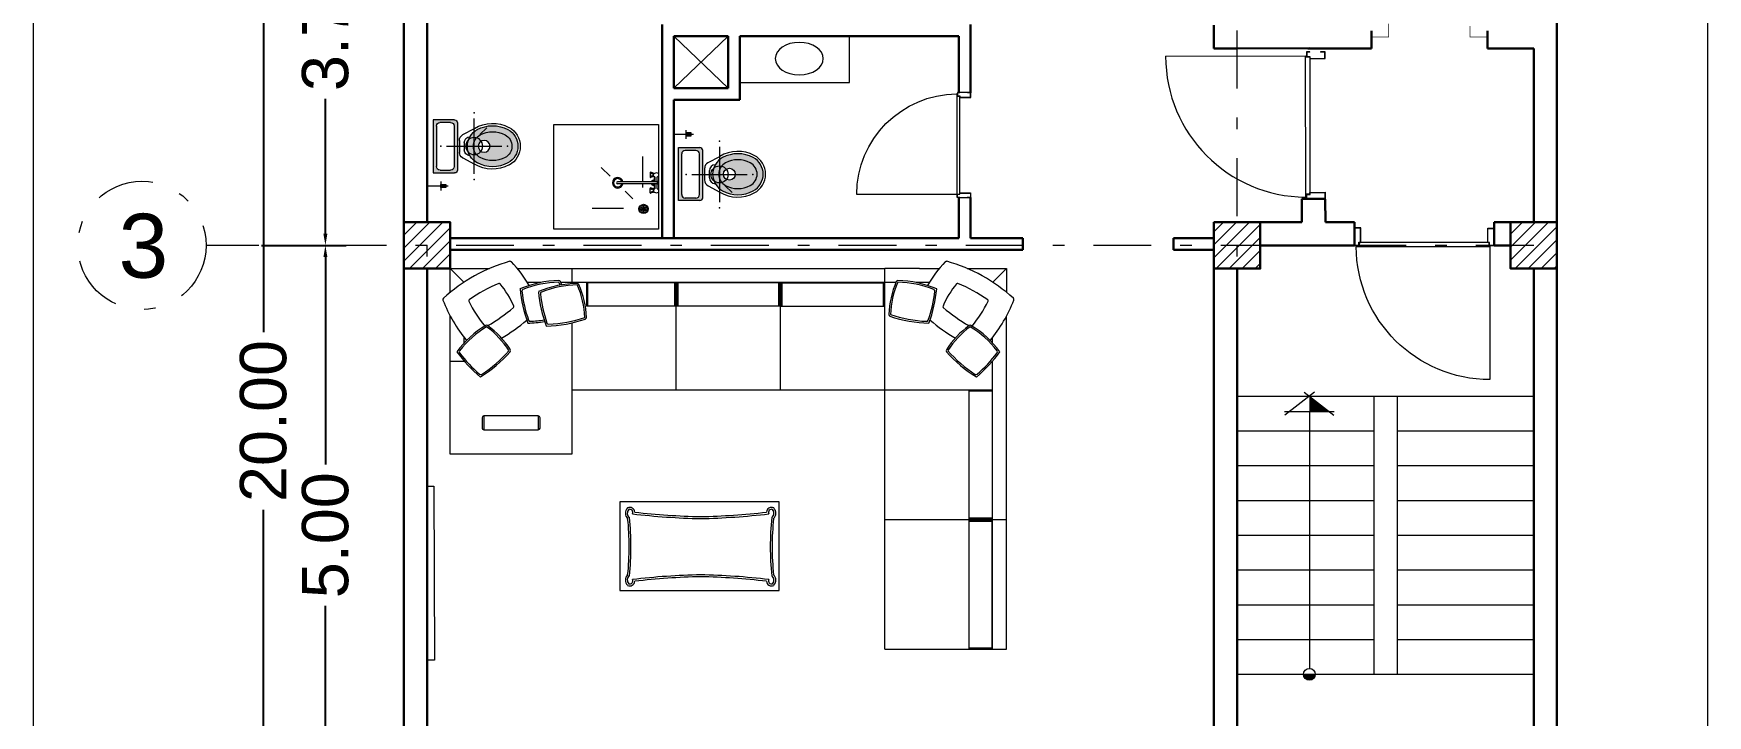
# Model space of a CAD drawing. Header units: millimetres. Extents: x 19342.2 to 19356.6, y 7344.8 to 7375.2.
# Drawn here: x 19342.16 to 19356.6, y 7358.63 to 7364.51 of the extents above; entities that cross this region are included whole.
import ezdxf

# ---------------------------------------------------------------- set-up
doc = ezdxf.new("R2010")
doc.units = ezdxf.units.MM
doc.header["$LTSCALE"] = 2
doc.linetypes.add('ACAD_ISO02W100', pattern=[15, 12, -3])
doc.linetypes.add('DASHDOT2', pattern=[0.5, 0.25, -0.125, 0, -0.125])
doc.layers.get('0').update_dxf_attribs({"lineweight": 15})
doc.layers.add('Axe Architechture', color=7, linetype='Continuous', lineweight=15)
doc.styles.get("Standard").update_dxf_attribs({"font": 'arial.ttf'})
doc.dimstyles.new('Standard1', dxfattribs={"dimtxt": 0.4, "dimasz": 0.1, "dimexe": 0.18, "dimexo": 0.0625, "dimgap": 0.09, "dimtad": 0, "dimzin": 0, "dimdsep": 46, "dimtxsty": 'Standard', "dimcen": 0.09, "dimclrd": 1, "dimclre": 1, "dimclrt": 18, "dimadec": 0, "dimazin": 0, "dimtfac": 1, "dimtofl": 0, "dimtmove": 0, "dimatfit": 3, "dimfxl": 1, "dimtfillclr": 7, "dimtolj": 1, "dimtzin": 0, "dimarcsym": 0})

# ---------------------------------------------------------------- blocks, each defined once
blk = doc.blocks.new('Farangi-02 Hatched')
h = blk.add_hatch(color=254)
h.paths.add_polyline_path([(0.145, -0.438, 0.599332), (-0.148, -0.438, 0.250522), (-0.148, -0.705, 0.599332), (0.145, -0.705, 0.250522)])
h.paths.add_polyline_path([(-0.101, -0.681, -0.000006), (-0.101, -0.681, 0.000012)], flags=16)
h.paths.add_polyline_path([(-0.053, -0.497, -1), (0.05, -0.497, -1)], flags=16)
h.paths.add_polyline_path([(0.232, -0.05), (-0.232, -0.05), (-0.232, -0.238, 0.414214), (-0.207, -0.263), (0.207, -0.263, 0.414214), (0.232, -0.238)])
h.paths.add_polyline_path([(0.176, -0.234), (-0.179, -0.234, -0.414214), (-0.211, -0.203), (-0.211, -0.11, -0.414214), (-0.179, -0.079), (0.176, -0.079, -0.414214), (0.208, -0.11), (0.208, -0.203, -0.414214)], flags=16)
for p, q in [((-0.232, -0.238), (-0.232, -0.05)), ((-0.232, -0.05), (0.232, -0.05)), ((0.232, -0.05), (0.232, -0.238)), ((-0.207, -0.263), (0.207, -0.263)), ((0.099, -0.307), (0.1, -0.31))]:
    blk.add_line(p, q)
at = {"ltscale": 100}
for p, q in [((-0.211, -0.203), (-0.211, -0.11)), ((-0.179, -0.079), (0.176, -0.079)), ((0.208, -0.11), (0.208, -0.203)), ((-0.179, -0.234), (0.176, -0.234)), ((-0.052, -0.28), (0.054, -0.28)), ((-0.104, -0.311), (-0.158, -0.412)), ((-0.033, -0.323), (0.03, -0.323)), ((0.1, -0.31), (0.155, -0.412))]:
    blk.add_line(p, q, dxfattribs=at)
blk.add_circle((-0.001, -0.497), 0.0516)
for centre, radius, start, end in [((-0.179, -0.11), 0.0314, 90, 180), ((0.176, -0.11), 0.0314, 0, 90), ((-0.179, -0.203), 0.0314, 180, 270), ((-0.052, -0.338), 0.0581, 90, 151.8712), ((0.054, -0.331), 0.0506, 28.1288, 90.002), ((0.176, -0.203), 0.0314, 270, 0), ((0.103, -0.571), 0.305, 148.6714, 208.1288), ((0.103, -0.571), 0.284, 151.8712, 208.1288), ((-0.001, -0.516), 0.166, 28.1288, 151.8712), ((-0.103, -0.31), 0.0000581, 335.7521, 151.8712), ((-0.001, -0.516), 0.113, 28.1288, 151.8712), ((-0.033, -0.375), 0.0523, 90, 177.0227), ((0.03, -0.375), 0.0523, 2.9773, 90), ((0.1, -0.31), 0.0000581, 28.1288, 204.2479), ((-0.106, -0.571), 0.284, 331.8712, 28.1288), ((-0.106, -0.571), 0.305, 331.8712, 31.3286), ((0.103, -0.571), 0.231, 151.8712, 208.1288), ((-0.106, -0.571), 0.231, 331.8712, 28.1288), ((-0.001, -0.627), 0.187, 208.1288, 331.8712), ((-0.001, -0.627), 0.166, 208.1288, 331.8712), ((-0.001, -0.627), 0.113, 208.1288, 331.8712)]:
    blk.add_arc(centre, radius, start, end, dxfattribs=at)
for centre, start, end in [((-0.207, -0.238), 180, 270), ((0.207, -0.238), 270, 0)]:
    blk.add_arc(centre, 0.025, start, end)
blk = doc.blocks.new('AXTOIL')
for p, q in [((0, -0.242), (0, 0.242)), ((-0.242, 0), (0.242, 0))]:
    blk.add_line(p, q)
for p in [(0, 0.292), (-0.292, 0), (0.292, 0), (0, -0.292)]:
    blk.add_point(p)
blk = doc.blocks.new('pipe-toil')
blk.add_circle((0, 0), 0.075)
blk.add_blockref('AXTOIL', (0, 0))
blk = doc.blocks.new('shialat4')
h = blk.add_hatch(color=256)
h.dxf.hatch_style = 1
h.set_gradient(color1=(51, 51, 51), one_color=1, tint=1, name='CYLINDER')
h.paths.add_polyline_path([(918.538, 178.189), (918.538, 178.202), (918.494, 178.202), (918.494, 178.189)])
h.paths.add_polyline_path([(918.538, 178.175), (918.538, 178.189), (918.494, 178.189), (918.494, 178.175)])
for p, q in [((918.558, 178.189), (918.386, 178.189)), ((918.494, 178.228), (918.494, 178.15))]:
    blk.add_line(p, q)
blk.add_lwpolyline([(918.538, 178.202), (918.538, 178.175), (918.494, 178.175), (918.494, 178.202)], close=True)
blk = doc.blocks.new('wc')
blk.add_line((0.51, 0.51), (0.45, 0.45))
at = {"color": 252, "rotation": 180}
blk.add_blockref('Farangi-02 Hatched', (0.347, -0.01), dxfattribs=at)
blk.add_blockref('pipe-toil', (0.35, 0.4))
at = {"lineweight": 25, "xscale": -1, "rotation": 270}
blk.add_blockref('shialat4', (-178.189, -918.386), dxfattribs=at)
blk = doc.blocks.new('door')
at = {"color": 1, "lineweight": 15}
for p, q in [((-13.1, 93.2), (-109.2, 93.2)), ((-13.4, -3.3), (-13.4, 92.7)), ((-13.4, 92.7), (-10.5, 92.7)), ((-10.4, 96.1), (-12.8, 96.1)), ((-12.8, 96.1), (-12.8, 92.8)), ((-12.7, 92.7), (-10.5, 92.7)), ((-10.4, 96), (-12.6, 96)), ((-12.6, 96), (-12.6, 92.9)), ((-12.6, 92.9), (-10.4, 92.9)), ((-10.5, 92.7), (-10.5, -1.2)), ((-10.5, 92.7), (-10.5, 91.6)), ((-10.4, 96), (-10.4, 96.1)), ((-10.4, 92.9), (-10.4, 91.8)), ((-10.3, 91.7), (-0.2, 91.7)), ((-0.1, 96.1), (-3.2, 96.1)), ((-3.2, 96.1), (-3.2, 96)), ((-0.3, 96), (-3.2, 96)), ((-0.2, 91.7), (-0.2, 95.9)), ((0, 91.6), (0, 96)), ((-10.4, 91.6), (0, 91.6)), ((-10.4, 0), (0, 0)), ((0, 0), (0, -4.5)), ((-12.8, -3.3), (-13.4, -3.3)), ((-12.8, -1.2), (-12.8, -3.3)), ((-10.5, -1.2), (-12.8, -1.2)), ((-12.8, -4.6), (-12.8, -1.3)), ((-12.8, -3.3), (-12.8, -3.3)), ((-10.4, -4.6), (-12.8, -4.6)), ((-12.7, -1.2), (-10.5, -1.2)), ((-12.6, -4.4), (-12.6, -1.4)), ((-12.6, -1.4), (-10.4, -1.4)), ((-10.4, -4.4), (-12.6, -4.4)), ((-10.5, -1.2), (-10.5, -0.1)), ((-10.4, -1.4), (-10.4, -0.3)), ((-10.4, -4.4), (-10.4, -4.6)), ((-10.4, -4.4), (-10.4, -4.6)), ((-10.3, -0.2), (-0.2, -0.2)), ((-0.3, -4.4), (-3.2, -4.4)), ((-3.2, -4.6), (-3.2, -4.4)), ((-0.1, -4.6), (-3.2, -4.6)), ((-0.2, -0.2), (-0.2, -4.3))]:
    blk.add_line(p, q, dxfattribs=at)
for centre, radius, start, end in [((-12.7, 93.2), 96.5, 179.9758, 269.5006), ((-12.7, 92.8), 0.0916, 180, 270), ((-10.3, 91.8), 0.0916, 180, 270), ((-0.3, 95.9), 0.0916, 0, 90), ((-0.1, 96), 0.0916, 0, 90), ((-10.4, 91.6), 0.0916, 180, 270), ((-10.4, -0.1), 0.0916, 90, 180), ((-12.9, 72.8), 76.1, 269.6489, 269.6715), ((-12.7, -1.3), 0.0916, 90, 180), ((-10.3, -0.3), 0.0916, 90, 180), ((-0.3, -4.3), 0.0916, 270, 0), ((-0.1, -4.5), 0.0916, 270, 0)]:
    blk.add_arc(centre, radius, start, end, dxfattribs=at)
blk = doc.blocks.new('hj')
for p, q in [((52.139, 22.064), (52.139, 22.366)), ((52.445, 22.194), (52.529, 22.279)), ((52.373, 21.743), (52.373, 22.121)), ((52.393, 21.743), (52.393, 22.121)), ((52.231, 21.977), (52.302, 22.048)), ((52.098, 21.877), (52.127, 21.877)), ((52.098, 21.869), (52.127, 21.869)), ((52.127, 21.877), (52.112, 21.902)), ((52.127, 21.869), (52.112, 21.844)), ((52.133, 21.88), (52.118, 21.905)), ((52.133, 21.866), (52.118, 21.841)), ((52.137, 21.874), (52.129, 21.874)), ((52.137, 21.872), (52.129, 21.872)), ((52.148, 21.905), (52.133, 21.88)), ((52.148, 21.841), (52.133, 21.866)), ((52.154, 21.902), (52.139, 21.877)), ((52.139, 21.877), (52.168, 21.877)), ((52.154, 21.844), (52.139, 21.869)), ((52.139, 21.869), (52.168, 21.869)), ((52.293, 21.777), (52.283, 21.806)), ((52.287, 21.811), (52.33, 21.811)), ((52.304, 21.778), (52.292, 21.811)), ((52.324, 21.778), (52.293, 21.778)), ((52.293, 21.778), (52.293, 21.768)), ((52.313, 21.778), (52.325, 21.811)), ((52.356, 21.773), (52.322, 21.773)), ((52.324, 21.778), (52.334, 21.806)), ((52.328, 21.763), (52.353, 21.763)), ((52.337, 21.881), (52.373, 21.881)), ((52.353, 21.763), (52.373, 21.763)), ((52.365, 21.796), (52.356, 21.776)), ((52.356, 21.777), (52.369, 21.763)), ((52.356, 21.776), (52.356, 21.763)), ((52.356, 21.77), (52.362, 21.763)), ((52.358, 21.781), (52.373, 21.766)), ((52.361, 21.786), (52.373, 21.773)), ((52.363, 21.791), (52.373, 21.781)), ((52.373, 21.796), (52.365, 21.796)), ((52.365, 21.796), (52.373, 21.788)), ((52.372, 21.796), (52.373, 21.795)), ((52.393, 21.881), (52.635, 21.881)), ((52.401, 21.796), (52.393, 21.796)), ((52.393, 21.796), (52.408, 21.781)), ((52.393, 21.789), (52.41, 21.772)), ((52.393, 21.782), (52.41, 21.765)), ((52.393, 21.775), (52.405, 21.763)), ((52.393, 21.768), (52.398, 21.763)), ((52.393, 21.763), (52.414, 21.763)), ((52.4, 21.796), (52.402, 21.794)), ((52.401, 21.796), (52.41, 21.776)), ((52.41, 21.776), (52.41, 21.763)), ((52.445, 21.773), (52.41, 21.773)), ((52.414, 21.763), (52.439, 21.763)), ((52.443, 21.778), (52.433, 21.806)), ((52.48, 21.811), (52.437, 21.811)), ((52.454, 21.778), (52.442, 21.811)), ((52.443, 21.778), (52.473, 21.778)), ((52.463, 21.778), (52.475, 21.811)), ((52.473, 21.778), (52.473, 21.768)), ((52.474, 21.777), (52.484, 21.806)), ((52.328, 21.743), (52.373, 21.743)), ((52.393, 21.743), (52.439, 21.743))]:
    blk.add_line(p, q)
for radius in [0.0445, 0.00391]:
    blk.add_circle((52.133, 21.873), radius)
for centre, radius, start, end in [((52.383, 22.121), 0.05, 281.537, 258.463), ((52.383, 22.121), 0.04, 284.4775, 255.5225), ((52.383, 22.121), 0.01, 0, 180), ((52.133, 21.873), 0.0355, 125.818, 174.182), ((52.133, 21.873), 0.0355, 185.818, 234.182), ((52.133, 21.873), 0.0355, 65.818, 114.182), ((52.133, 21.873), 0.0355, 245.818, 294.182), ((52.133, 21.873), 0.0355, 5.818, 54.182), ((52.133, 21.873), 0.0355, 305.818, 354.182), ((52.287, 21.807), 0.0035, 90, 199.3525), ((52.328, 21.75), 0.0393, 152.8601, 207.1399), ((52.334, 21.773), 0.0113, 152.9267, 230.7626), ((52.328, 21.765), 0.002, 230.7626, 270), ((52.33, 21.807), 0.0035, 340.6475, 90), ((52.437, 21.807), 0.0035, 90, 199.3525), ((52.439, 21.765), 0.002, 270, 309.2374), ((52.433, 21.773), 0.0113, 309.2374, 27.0733), ((52.438, 21.75), 0.0393, 332.8601, 27.1399), ((52.48, 21.807), 0.0035, 340.6475, 90), ((52.334, 21.733), 0.0113, 129.2374, 189.1714), ((52.328, 21.741), 0.002, 90, 129.2374), ((52.328, 21.741), 0.002, 90, 129.2374), ((52.383, 21.841), 0.102, 254.5725, 285.4275), ((52.439, 21.741), 0.002, 50.7626, 90), ((52.439, 21.741), 0.002, 50.7626, 90), ((52.433, 21.733), 0.0113, 350.8286, 50.7626)]:
    blk.add_arc(centre, radius, start, end)
blk = doc.blocks.new('dosh')
at = {"ltscale": 0.5}
blk.add_lwpolyline([(0.494, 0.462), (-0.506, 0.462), (-0.506, -0.538), (0.494, -0.538)], close=True, dxfattribs=at)
at = {"xscale": -1, "rotation": 180}
blk.add_blockref('hj', (-52.445, 22.194), dxfattribs=at)
blk = doc.blocks.new('*D17')
at = {"layer": 'Axe Architechture', "color": 1, "lineweight": -2, "transparency": 16777216}
for p, q in [((19344.737, 7366.431), (19344.854, 7366.431)), ((19344.674, 7366.331), (19344.674, 7365.167)), ((19344.674, 7362.782), (19344.674, 7363.946)), ((19344.123, 7362.682), (19344.854, 7362.682))]:
    blk.add_line(p, q, dxfattribs=at)
at = {"layer": 'Axe Architechture', "color": 1, "lineweight": 30, "transparency": 16777216}
for points in [[(19344.657, 7366.331), (19344.691, 7366.331), (19344.674, 7366.431)], [(19344.657, 7362.782), (19344.691, 7362.782), (19344.674, 7362.682)]]:
    blk.add_solid(points, dxfattribs=at)
at = {"layer": 'Axe Architechture', "color": 18, "transparency": 16777216, "insert": (19344.674, 7364.557), "char_height": 0.4, "attachment_point": 5, "rotation": 90}
blk.add_mtext('\\A1;3.75', dxfattribs=at)
blk = doc.blocks.new('*D18')
at = {"layer": 'Axe Architechture', "color": 1, "lineweight": -2, "transparency": 16777216}
for p, q in [((19344.737, 7362.682), (19344.854, 7362.682)), ((19344.674, 7362.582), (19344.674, 7360.791)), ((19344.674, 7357.782), (19344.674, 7359.573)), ((19344.202, 7357.682), (19344.854, 7357.682))]:
    blk.add_line(p, q, dxfattribs=at)
at = {"layer": 'Axe Architechture', "color": 1, "lineweight": 30, "transparency": 16777216}
for points in [[(19344.657, 7362.582), (19344.691, 7362.582), (19344.674, 7362.682)], [(19344.657, 7357.782), (19344.691, 7357.782), (19344.674, 7357.682)]]:
    blk.add_solid(points, dxfattribs=at)
at = {"layer": 'Axe Architechture', "color": 18, "transparency": 16777216, "insert": (19344.674, 7360.182), "char_height": 0.4, "attachment_point": 5, "rotation": 90}
blk.add_mtext('\\A1;5.00', dxfattribs=at)
blk = doc.blocks.new('*D13')
at = {"layer": 'Axe Architechture', "color": 1, "lineweight": -2, "transparency": 16777216}
for p, q in [((19344.993, 7371.935), (19343.959, 7371.935)), ((19344.139, 7371.835), (19344.139, 7361.935)), ((19344.139, 7352.035), (19344.139, 7360.4)), ((19344.993, 7351.935), (19343.959, 7351.935))]:
    blk.add_line(p, q, dxfattribs=at)
at = {"layer": 'Axe Architechture', "color": 1, "lineweight": 30, "transparency": 16777216}
for points in [[(19344.122, 7371.835), (19344.156, 7371.835), (19344.139, 7371.935)], [(19344.122, 7352.035), (19344.156, 7352.035), (19344.139, 7351.935)]]:
    blk.add_solid(points, dxfattribs=at)
at = {"layer": 'Axe Architechture', "color": 18, "transparency": 16777216, "insert": (19344.139, 7361.167), "char_height": 0.4, "attachment_point": 5, "rotation": 90}
blk.add_mtext('\\A1;20.00', dxfattribs=at)
blk = doc.blocks.new('38')
at = {"color": 0}
for p, q in [((90.165, 68.574), (90.165, 67.807)), ((91.541, 68.574), (90.165, 68.574)), ((91.541, 67.807), (91.541, 68.574)), ((90.165, 67.807), (91.541, 67.807))]:
    blk.add_line(p, q, dxfattribs=at)
for centre, radius, start, end in [((90.275, 68.475), 0.0626, 133.6436, 226.6497), ((90.275, 68.475), 0.0459, 136.6493, 233.7529), ((90.251, 68.483), 0.0424, 1.548, 118.029), ((90.251, 68.483), 0.0257, 328.8796, 113.148), ((90.997, 74.646), 6.202, 263.4899, 268.7534), ((90.727, 74.646), 6.202, 271.2466, 276.5101), ((91.473, 68.483), 0.0424, 61.971, 178.452), ((91.473, 68.483), 0.0257, 66.852, 211.1204), ((91.449, 68.475), 0.0459, 306.2471, 43.3507), ((91.449, 68.475), 0.0626, 313.3503, 46.3564), ((88.201, 68.201), 2.044, 359.58, 6.4097), ((88.201, 68.201), 2.06, 359.5834, 6.5951), ((90.997, 74.646), 6.219, 263.3186, 268.7568), ((90.727, 74.646), 6.219, 271.2432, 276.6814), ((93.523, 68.201), 2.06, 173.4049, 180.4166), ((93.523, 68.201), 2.044, 173.5903, 180.42), ((88.201, 68.171), 2.044, 353.5903, 0.42), ((88.201, 68.171), 2.06, 353.4049, 0.4166), ((93.523, 68.171), 2.06, 179.5834, 186.5951), ((93.523, 68.171), 2.044, 179.58, 186.4097), ((90.275, 67.898), 0.0626, 133.3503, 226.3564), ((90.275, 67.898), 0.0459, 126.2471, 223.3507), ((90.251, 67.89), 0.0257, 246.852, 31.1204), ((90.997, 61.726), 6.219, 91.2432, 96.6814), ((90.997, 61.726), 6.202, 91.2466, 96.5101), ((90.727, 61.726), 6.219, 83.3186, 88.7568), ((90.727, 61.726), 6.202, 83.4899, 88.7534), ((91.473, 67.89), 0.0257, 148.8796, 293.148), ((91.449, 67.898), 0.0459, 316.6493, 53.7529), ((91.449, 67.898), 0.0626, 313.6436, 46.6497), ((90.251, 67.89), 0.0424, 241.971, 358.452), ((91.473, 67.89), 0.0424, 181.548, 298.029)]:
    blk.add_arc(centre, radius, start, end, dxfattribs=at)

msp = doc.modelspace()

# ---------------------------------------------------------------- hatches: boundary and pattern name
at = {"lineweight": 9}
h = msp.add_hatch(dxfattribs=at)
h.set_pattern_fill('ANSI31', color=256, scale=0.025)
h.set_pattern_definition([(45, (15892.15506, 5345.629086), (-0.0561266008, 0.0561266008), [])])
h.paths.add_polyline_path([(19345.751, 7371.535), (19345.751, 7371.935), (19345.351, 7371.935), (19345.351, 7371.535)])
h.paths.add_polyline_path([(19352.35, 7371.535), (19352.35, 7371.935), (19351.95, 7371.935), (19351.95, 7371.535)])
h.paths.add_polyline_path([(19355.301, 7371.935), (19354.901, 7371.935), (19354.901, 7371.535), (19355.301, 7371.535)])
h.paths.add_polyline_path([(19355.301, 7366.632), (19354.902, 7366.632), (19354.902, 7366.232), (19355.301, 7366.232)])
h.paths.add_polyline_path([(19352.341, 7366.232), (19352.741, 7366.232), (19352.741, 7366.632), (19352.341, 7366.632)])
h.paths.add_polyline_path([(19345.751, 7366.232), (19345.751, 7366.632), (19345.351, 7366.632), (19345.351, 7366.232)])
h.paths.add_polyline_path([(19345.751, 7362.482), (19345.751, 7362.882), (19345.351, 7362.882), (19345.351, 7362.482)])
h.paths.add_polyline_path([(19352.741, 7362.882), (19352.341, 7362.882), (19352.341, 7362.482), (19352.741, 7362.482)])
h.paths.add_polyline_path([(19355.301, 7362.482), (19355.301, 7362.882), (19354.901, 7362.882), (19354.901, 7362.482)])
h.paths.add_polyline_path([(19345.751, 7357.482), (19345.751, 7357.882), (19345.351, 7357.882), (19345.351, 7357.482)])
h.paths.add_polyline_path([(19352.341, 7357.882), (19352.341, 7357.482), (19352.741, 7357.482), (19352.741, 7357.882)])
h.paths.add_polyline_path([(19355.301, 7357.482), (19355.301, 7357.882), (19354.902, 7357.882), (19354.902, 7357.482)])
h.paths.add_polyline_path([(19345.351, 7351.935), (19345.751, 7351.935), (19345.751, 7352.335), (19345.351, 7352.335)])
h.paths.add_polyline_path([(19352.741, 7352.335), (19352.429, 7352.335), (19352.429, 7352.334), (19352.412, 7352.334), (19352.409, 7352.335), (19352.364, 7352.335), (19352.364, 7352.334), (19352.341, 7352.334), (19352.341, 7351.935), (19352.741, 7351.935)])
h.paths.add_polyline_path([(19355.301, 7352.335), (19354.901, 7352.335), (19354.901, 7351.935), (19355.301, 7351.935)])
at = {"linetype": 'Continuous', "lineweight": 15}
for points in [[(19353.34, 7361.248), (19353.165, 7361.248), (19353.165, 7361.382)], [(19353.114, 7358.982), (19353.216, 7358.982, -1)]]:
    msp.add_hatch(color=256, dxfattribs=at).paths.add_polyline_path(points)

# ---------------------------------------------------------------- linework, layer by layer
at = {"lineweight": 30}
for p, q in [((19345.351, 7371.735), (19345.351, 7351.935)), ((19355.301, 7371.735), (19355.301, 7351.935)), ((19345.551, 7365.244), (19345.551, 7362.882)), ((19350.241, 7364.001), (19350.241, 7364.588)), ((19350.141, 7364.001), (19350.141, 7364.488)), ((19355.101, 7362.882), (19355.101, 7364.382)), ((19355.101, 7362.882), (19355.101, 7364.382)), ((19347.581, 7363.844), (19347.581, 7362.744)), ((19347.681, 7363.844), (19347.681, 7362.744)), ((19350.141, 7362.744), (19350.141, 7363.094)), ((19350.241, 7362.744), (19350.241, 7363.094)), ((19353.299, 7363.084), (19353.099, 7363.084)), ((19353.099, 7363.084), (19353.099, 7362.882)), ((19353.301, 7363.082), (19353.303, 7362.882)), ((19352.741, 7362.882), (19353.099, 7362.882)), ((19353.553, 7362.682), (19353.553, 7362.882)), ((19349.731, 7362.744), (19350.141, 7362.744)), ((19350.241, 7362.744), (19350.691, 7362.744)), ((19350.691, 7362.644), (19350.691, 7362.744)), ((19351.991, 7362.644), (19351.991, 7362.744)), ((19351.991, 7362.744), (19352.341, 7362.744)), ((19352.341, 7362.682), (19352.341, 7357.882)), ((19353.553, 7362.682), (19352.741, 7362.682)), ((19354.758, 7362.682), (19354.901, 7362.682)), ((19349.731, 7362.644), (19350.691, 7362.644)), ((19351.991, 7362.644), (19352.341, 7362.644)), ((19345.551, 7362.482), (19345.551, 7357.882)), ((19352.541, 7362.482), (19352.541, 7357.882)), ((19355.101, 7357.882), (19355.101, 7362.482))]:
    msp.add_line(p, q, dxfattribs=at)
at = {"linetype": 'ACAD_ISO02W100', "lineweight": 30, "ltscale": 2}
for p, q in [((19347.581, 7364.588), (19347.581, 7363.844)), ((19352.341, 7364.582), (19352.341, 7364.382)), ((19347.681, 7364.488), (19348.15, 7364.488)), ((19347.681, 7364.037), (19347.681, 7364.488)), ((19348.15, 7364.488), (19348.15, 7364.037)), ((19348.25, 7364.488), (19348.25, 7363.937)), ((19352.341, 7364.382), (19353.17, 7364.383)), ((19352.341, 7364.382), (19352.541, 7364.382)), ((19352.541, 7364.382), (19352.541, 7364.382)), ((19353.151, 7364.382), (19353.351, 7364.382)), ((19348.15, 7364.037), (19347.681, 7364.037)), ((19347.681, 7363.844), (19347.681, 7363.937)), ((19348.15, 7363.937), (19347.681, 7363.937)), ((19348.15, 7363.937), (19348.25, 7363.937)), ((19353.303, 7362.882), (19353.553, 7362.882)), ((19354.901, 7362.882), (19354.758, 7362.882)), ((19354.758, 7362.882), (19354.758, 7362.682))]:
    msp.add_line(p, q, dxfattribs=at)
at = {"linetype": 'Continuous', "lineweight": 30}
for p, q in [((19353.701, 7364.532), (19353.701, 7364.382)), ((19354.701, 7364.382), (19354.701, 7364.532)), ((19353.501, 7364.382), (19353.351, 7364.382)), ((19353.701, 7364.382), (19353.501, 7364.382)), ((19355.101, 7364.382), (19354.701, 7364.382))]:
    msp.add_line(p, q, dxfattribs=at)
at = {"lineweight": 9, "ltscale": 2}
for p, q in [((19347.681, 7364.488), (19348.15, 7364.037)), ((19348.15, 7364.488), (19347.681, 7364.037))]:
    msp.add_line(p, q, dxfattribs=at)
at = {"lineweight": 30, "ltscale": 2}
for p, q in [((19348.25, 7364.488), (19350.141, 7364.488)), ((19345.751, 7362.744), (19349.831, 7362.744)), ((19345.751, 7362.644), (19349.731, 7362.644))]:
    msp.add_line(p, q, dxfattribs=at)
for p, q in [((19349.196, 7364.088), (19349.196, 7364.488)), ((19348.25, 7364.088), (19349.196, 7364.088)), ((19350.243, 7364.001), (19350.144, 7364.001)), ((19350.141, 7363.094), (19350.241, 7363.094)), ((19352.411, 7362.882), (19352.341, 7362.882))]:
    msp.add_line(p, q)
at = {"color": 0}
for p, q in [((19345.87, 7362.364), (19345.751, 7362.482)), ((19346.529, 7362.362), (19346.419, 7362.362)), ((19348.151, 7362.362), (19346.706, 7362.362)), ((19346.801, 7362.482), (19349.501, 7362.482)), ((19347.699, 7362.359), (19346.927, 7362.359)), ((19346.927, 7362.359), (19346.927, 7362.159)), ((19346.937, 7362.359), (19346.937, 7362.159)), ((19347.689, 7362.159), (19347.689, 7362.359)), ((19347.699, 7362.159), (19347.699, 7362.359)), ((19347.701, 7361.432), (19347.701, 7362.362)), ((19348.598, 7362.359), (19347.706, 7362.359)), ((19347.706, 7362.359), (19347.706, 7362.159)), ((19347.716, 7362.359), (19347.716, 7362.159)), ((19349.501, 7362.362), (19348.151, 7362.362)), ((19348.588, 7362.159), (19348.588, 7362.359)), ((19348.598, 7362.159), (19348.598, 7362.359)), ((19348.601, 7361.432), (19348.601, 7362.362)), ((19348.605, 7362.359), (19349.497, 7362.359)), ((19348.605, 7362.159), (19348.605, 7362.359)), ((19348.615, 7362.159), (19348.615, 7362.359)), ((19349.487, 7362.359), (19349.487, 7362.159)), ((19349.497, 7362.359), (19349.497, 7362.159)), ((19349.497, 7362.359), (19349.497, 7362.159)), ((19349.501, 7359.198), (19349.501, 7362.482)), ((19349.801, 7362.482), (19349.501, 7362.482)), ((19349.597, 7362.362), (19349.501, 7362.362)), ((19349.884, 7362.362), (19349.774, 7362.362)), ((19349.801, 7362.482), (19349.97, 7362.482)), ((19350.213, 7362.482), (19350.551, 7362.482)), ((19350.433, 7362.364), (19350.551, 7362.482)), ((19350.551, 7362.482), (19350.551, 7362.277)), ((19347.699, 7362.159), (19346.927, 7362.159)), ((19348.598, 7362.159), (19347.706, 7362.159)), ((19348.605, 7362.159), (19349.497, 7362.159)), ((19345.871, 7361.84), (19345.871, 7361.888)), ((19350.431, 7361.84), (19350.431, 7361.888)), ((19345.751, 7361.682), (19345.871, 7361.682)), ((19345.871, 7361.682), (19345.871, 7361.684)), ((19350.431, 7361.232), (19350.431, 7361.684)), ((19350.431, 7361.432), (19346.801, 7361.432)), ((19350.229, 7360.32), (19350.229, 7361.427)), ((19350.229, 7361.427), (19350.428, 7361.427)), ((19350.428, 7361.427), (19350.428, 7360.33)), ((19346.511, 7361.211), (19346.041, 7361.211)), ((19346.041, 7361.211), (19346.041, 7361.091)), ((19346.511, 7361.211), (19346.511, 7361.091)), ((19350.431, 7359.982), (19350.431, 7361.232)), ((19346.026, 7361.196), (19346.026, 7361.106)), ((19346.041, 7361.091), (19346.511, 7361.091)), ((19346.526, 7361.106), (19346.526, 7361.196)), ((19350.551, 7360.315), (19349.501, 7360.315)), ((19350.228, 7359.201), (19350.228, 7360.31)), ((19350.428, 7360.31), (19350.228, 7360.31)), ((19350.428, 7360.3), (19350.228, 7360.3)), ((19350.428, 7360.33), (19350.229, 7360.33)), ((19350.428, 7360.32), (19350.229, 7360.32)), ((19350.428, 7360.32), (19350.428, 7360.33)), ((19350.428, 7360.3), (19350.428, 7360.31)), ((19350.428, 7359.201), (19350.428, 7360.3)), ((19350.431, 7359.198), (19350.431, 7359.982)), ((19350.551, 7359.198), (19350.551, 7359.982)), ((19349.501, 7359.198), (19350.431, 7359.198)), ((19350.228, 7359.211), (19350.428, 7359.211)), ((19350.228, 7359.201), (19350.428, 7359.201))]:
    msp.add_line(p, q, dxfattribs=at)
at = {"linetype": 'ACAD_ISO02W100', "lineweight": 15, "ltscale": 2}
for p, q in [((19350.551, 7359.982), (19350.551, 7362.072)), ((19345.551, 7360.604), (19345.551, 7360.604)), ((19345.551, 7360.604), (19345.611, 7360.604)), ((19345.611, 7360.604), (19345.616, 7359.104)), ((19345.616, 7359.104), (19345.551, 7359.104))]:
    msp.add_line(p, q, dxfattribs=at)
at = {"lineweight": 15}
for p, q in [((19352.541, 7361.382), (19355.101, 7361.382)), ((19353.721, 7361.382), (19353.721, 7358.982)), ((19353.921, 7361.382), (19353.921, 7358.982)), ((19352.541, 7361.082), (19353.721, 7361.082)), ((19353.921, 7361.082), (19355.101, 7361.082)), ((19352.541, 7360.782), (19353.721, 7360.782)), ((19353.921, 7360.782), (19355.101, 7360.782)), ((19352.541, 7360.482), (19353.721, 7360.482)), ((19353.921, 7360.482), (19355.101, 7360.482)), ((19352.541, 7360.182), (19353.721, 7360.182)), ((19353.921, 7360.182), (19355.101, 7360.182)), ((19352.541, 7359.882), (19353.721, 7359.882)), ((19353.921, 7359.882), (19355.101, 7359.882)), ((19352.541, 7359.582), (19353.721, 7359.582)), ((19353.921, 7359.582), (19355.101, 7359.582)), ((19352.541, 7359.282), (19353.721, 7359.282)), ((19353.921, 7359.282), (19355.101, 7359.282)), ((19352.541, 7358.982), (19355.101, 7358.982))]:
    msp.add_line(p, q, dxfattribs=at)
at = {"linetype": 'Continuous', "lineweight": 15}
for p, q in [((19353.21, 7361.417), (19352.952, 7361.219)), ((19353.12, 7361.417), (19353.377, 7361.219)), ((19352.95, 7361.248), (19353.379, 7361.248)), ((19353.165, 7361.248), (19353.165, 7359.033))]:
    msp.add_line(p, q, dxfattribs=at)
msp.add_lwpolyline([(19342.155, 7375.24), (19356.6, 7375.24), (19356.6, 7350.811), (19342.155, 7350.811)], close=True)
at = {"linetype": 'Continuous', "lineweight": 9, "const_width": 0.005}
for points in [[(19353.85, 7364.594), (19353.85, 7364.48), (19353.701, 7364.48), (19353.701, 7364.495)], [(19354.55, 7364.576), (19354.55, 7364.48), (19354.701, 7364.48), (19354.701, 7364.496)]]:
    msp.add_lwpolyline(points, dxfattribs=at)
at = {"lineweight": 30, "ltscale": 2}
for points in [[(19345.351, 7362.882), (19345.751, 7362.882), (19345.751, 7362.482), (19345.351, 7362.482)], [(19352.341, 7362.882), (19352.741, 7362.882), (19352.741, 7362.482), (19352.341, 7362.482)], [(19354.901, 7362.882), (19355.301, 7362.882), (19355.301, 7362.482), (19354.901, 7362.482)]]:
    msp.add_lwpolyline(points, close=True, dxfattribs=at)
at = {"color": 0}
for points in [[(19345.751, 7362.482), (19346.089, 7362.482)], [(19345.751, 7362.277), (19345.751, 7362.482)], [(19346.333, 7362.482), (19346.801, 7362.482), (19346.801, 7362.353)], [(19346.801, 7362.015), (19346.801, 7360.882), (19345.751, 7360.882), (19345.751, 7362.072)], [(19350.431, 7359.198), (19350.551, 7359.198)]]:
    msp.add_lwpolyline(points, dxfattribs=at)
at = {"linetype": 'Continuous', "lineweight": 15}
msp.add_circle((19353.165, 7358.982), 0.0507, dxfattribs=at)
at = {"color": 0}
for centre, radius, start, end in [((19346.66, 7361.16), 1.44, 105.8904, 132.2347), ((19346.27, 7362.53), 0.015, 44.3864, 105.8904), ((19345.495, 7361.789), 1.086, 30.2796, 43.746), ((19350.807, 7361.789), 1.086, 136.254, 149.7204), ((19350.033, 7362.53), 0.015, 74.1096, 135.6136), ((19349.643, 7361.16), 1.44, 47.7653, 74.1096), ((19346.707, 7361.47), 0.909, 91.1699, 112.9264), ((19346.707, 7361.47), 0.895, 91.1699, 111.5655), ((19346.689, 7362.365), 0.0142, 23.4028, 91.1699), ((19345.971, 7362.054), 0.783, 21.374, 23.4028), ((19345.971, 7362.054), 0.797, 21.1703, 23.4028), ((19350.332, 7362.054), 0.797, 156.5972, 177.7182), ((19350.332, 7362.054), 0.783, 156.5972, 177.7182), ((19349.614, 7362.365), 0.0142, 88.8301, 156.5972), ((19349.595, 7361.47), 0.909, 67.0736, 88.8301), ((19349.595, 7361.47), 0.895, 68.4345, 88.8301), ((19345.702, 7362.215), 0.015, 132.2347, 201.4908), ((19345.92, 7362.204), 0.01, 125.3212, 206.2356), ((19346.66, 7361.16), 1.29, 112.2671, 125.3212), ((19346.175, 7362.344), 0.01, 39.4323, 112.2671), ((19345.579, 7361.855), 0.781, 22.8605, 39.4323), ((19347.498, 7362.412), 1.149, 185.196, 200.3565), ((19346.384, 7362.289), 0.0142, 111.5655, 186.2694), ((19347.498, 7362.412), 1.135, 186.2694, 199.3062), ((19346.867, 7361.446), 0.909, 91.1699, 112.9264), ((19347.657, 7362.387), 1.149, 185.196, 200.3565), ((19346.543, 7362.265), 0.0142, 111.5655, 186.2694), ((19347.657, 7362.387), 1.135, 186.2694, 199.3062), ((19346.867, 7361.446), 0.895, 91.1699, 111.5655), ((19346.848, 7362.34), 0.0142, 23.4028, 91.1699), ((19346.13, 7362.029), 0.783, 2.2818, 23.4028), ((19346.13, 7362.029), 0.797, 2.2818, 23.4028), ((19348.805, 7362.412), 1.135, 340.6938, 353.7306), ((19348.805, 7362.412), 1.149, 339.6435, 354.804), ((19349.919, 7362.289), 0.0142, 353.7306, 68.4345), ((19350.723, 7361.855), 0.781, 140.5677, 157.1395), ((19350.128, 7362.344), 0.01, 67.7329, 140.5677), ((19349.643, 7361.16), 1.29, 54.6788, 67.7329), ((19350.383, 7362.204), 0.01, 333.7644, 54.6788), ((19350.601, 7362.215), 0.015, 338.5092, 47.7653), ((19346.893, 7362.684), 1.295, 201.4908, 219.4089), ((19346.893, 7362.684), 1.095, 206.2356, 219.5742), ((19345.445, 7363.116), 1.29, 299.199, 311.2723), ((19346.29, 7362.154), 0.01, 311.2723, 22.8605), ((19349.55, 7362.085), 0.0142, 177.7182, 251.5237), ((19349.915, 7363.179), 1.168, 251.5237, 268.3898), ((19349.915, 7363.179), 1.153, 251.5237, 267.3564), ((19350.013, 7362.154), 0.01, 157.1395, 228.7277), ((19350.857, 7363.116), 1.29, 228.7277, 240.801), ((19349.41, 7362.684), 1.095, 320.4258, 333.7644), ((19349.41, 7362.684), 1.295, 320.5911, 338.5092), ((19346.524, 7361.229), 0.894, 121.4121, 143.1686), ((19346.524, 7361.229), 0.894, 121.4121, 143.1686), ((19346.524, 7361.229), 0.88, 121.4121, 141.8077), ((19346.065, 7361.98), 0.014, 53.645, 121.4121), ((19345.609, 7361.36), 0.77, 32.524, 53.645), ((19345.609, 7361.36), 0.784, 32.524, 53.645), ((19345.403, 7363.225), 1.558, 300.4645, 310.3223), ((19346.387, 7363.179), 1.168, 271.6102, 278.7993), ((19346.44, 7362.041), 0.0142, 199.3062, 272.6436), ((19346.387, 7363.179), 1.153, 272.6436, 278.6847), ((19346.547, 7363.154), 1.168, 271.6102, 288.4763), ((19346.599, 7362.017), 0.0142, 199.3062, 272.6436), ((19346.547, 7363.154), 1.153, 272.6436, 288.4763), ((19346.912, 7362.061), 0.0142, 288.4763, 2.2818), ((19349.863, 7362.041), 0.0142, 267.3564, 340.6938), ((19350.9, 7363.225), 1.558, 229.6777, 239.5355), ((19350.694, 7361.36), 0.784, 126.355, 147.476), ((19350.694, 7361.36), 0.77, 126.355, 147.476), ((19350.238, 7361.98), 0.014, 58.5879, 126.355), ((19349.779, 7361.229), 0.88, 38.1923, 58.5879), ((19349.779, 7361.229), 0.894, 36.8314, 58.5879), ((19349.779, 7361.229), 0.894, 36.8314, 58.5879), ((19346.258, 7361.774), 0.014, 318.7186, 32.524), ((19350.045, 7361.774), 0.014, 147.476, 221.2814), ((19346.729, 7362.42), 1.13, 215.4382, 230.5987), ((19345.843, 7361.764), 0.014, 141.8077, 216.5116), ((19346.729, 7362.42), 1.116, 216.5116, 229.5484), ((19345.406, 7362.522), 1.148, 301.8524, 318.7186), ((19345.406, 7362.522), 1.134, 302.8859, 318.7186), ((19350.897, 7362.522), 1.148, 221.2814, 238.1476), ((19350.897, 7362.522), 1.134, 221.2814, 237.1141), ((19349.574, 7362.42), 1.13, 309.4013, 324.5618), ((19349.574, 7362.42), 1.116, 310.4516, 323.4884), ((19350.46, 7361.764), 0.014, 323.4884, 38.1923), ((19346.014, 7361.581), 0.014, 229.5484, 302.8859), ((19350.289, 7361.581), 0.014, 237.1141, 310.4516), ((19346.041, 7361.196), 0.015, 90, 180), ((19346.511, 7361.196), 0.015, 0, 90), ((19346.041, 7361.106), 0.015, 180, 270), ((19346.511, 7361.106), 0.015, 270, 0)]:
    msp.add_arc(centre, radius, start, end, dxfattribs=at)
at = {"extrusion": (0, 0, -1)}
msp.add_ellipse((19348.763, 7364.293), major_axis=(-0.207, 0), ratio=0.678276, dxfattribs=at)
at = {"layer": 'Axe Architechture', "linetype": 'DASHDOT2'}
for p, q in [((19345.551, 7351.935), (19345.551, 7373.875)), ((19352.541, 7351.935), (19352.541, 7373.875)), ((19355.101, 7362.682), (19343.644, 7362.682))]:
    msp.add_line(p, q, dxfattribs=at)
msp.add_circle((19343.091, 7362.682), 0.553, dxfattribs=at)

# ---------------------------------------------------------------- block references
at = {"linetype": 'ACAD_ISO02W100', "lineweight": 100}
for p, xscale, yscale, zscale, rotation in [((19353.302, 7363.14), 0.0126, 0.0126, 0.0126, 0.07569203879909357), ((19350.243, 7363.959), -0.009000000000000001, 0.009000000000000001, 0.009000000000000001, 179.9243079612009), ((19353.608, 7362.833), -0.01197, 0.01197, 0.01197, 269.924307961201)]:
    msp.add_blockref('door', p, dxfattribs=dict(at, xscale=xscale, yscale=yscale, zscale=zscale, rotation=rotation))
at = {"ltscale": 2, "yscale": 0.984251968503937, "zscale": 0.984251968503937}
for p, xscale, rotation in [((19345.565, 7363.194), -0.9842519685039361, 270.0594373543342), ((19347.681, 7363.639), 0.984251968503937, 270)]:
    msp.add_blockref('wc', p, dxfattribs=dict(at, xscale=xscale, rotation=rotation))
at = {"xscale": -0.903224, "yscale": 0.903224, "zscale": 0.903224, "rotation": 270}
msp.add_blockref('dosh', (19347.13, 7363.278), dxfattribs=at)
at = {"color": 7}
msp.add_blockref('38', (19257.05, 7291.897), dxfattribs=at)

# ---------------------------------------------------------------- texts
at = {"layer": 'Axe Architechture', "linetype": 'DASHDOT2'}
msp.add_text('3', height=0.552, dxfattribs=at).set_placement((19342.889, 7362.403))

# ---------------------------------------------------------------- dimensions: what is measured, and where the dimension line sits
at = {"layer": 'Axe Architechture'}
dim = msp.add_linear_dim(base=(19344.139, 7371.935), p1=(19345.055, 7351.935), p2=(19345.055, 7371.935), angle=90, dimstyle='Standard1', dxfattribs=at)
dim.commit()
dim.dimension.update_dxf_attribs({"geometry": '*D13', "text_midpoint": (19344.139, 7361.167), "dimtype": 160})
for base, p1, p2, picture, middle in [((19344.674, 7362.682), (19344.674, 7366.431), (19344.06, 7362.682), '*D17', (19344.674, 7364.557)), ((19344.674, 7357.682), (19344.674, 7362.682), (19344.139, 7357.682), '*D18', (19344.674, 7360.182))]:
    dim = msp.add_linear_dim(base=base, p1=p1, p2=p2, angle=90, dimstyle='Standard1', dxfattribs=at)
    dim.commit()
    dim.dimension.update_dxf_attribs({"geometry": picture, "text_midpoint": middle})

doc.saveas('drawing.dxf')
